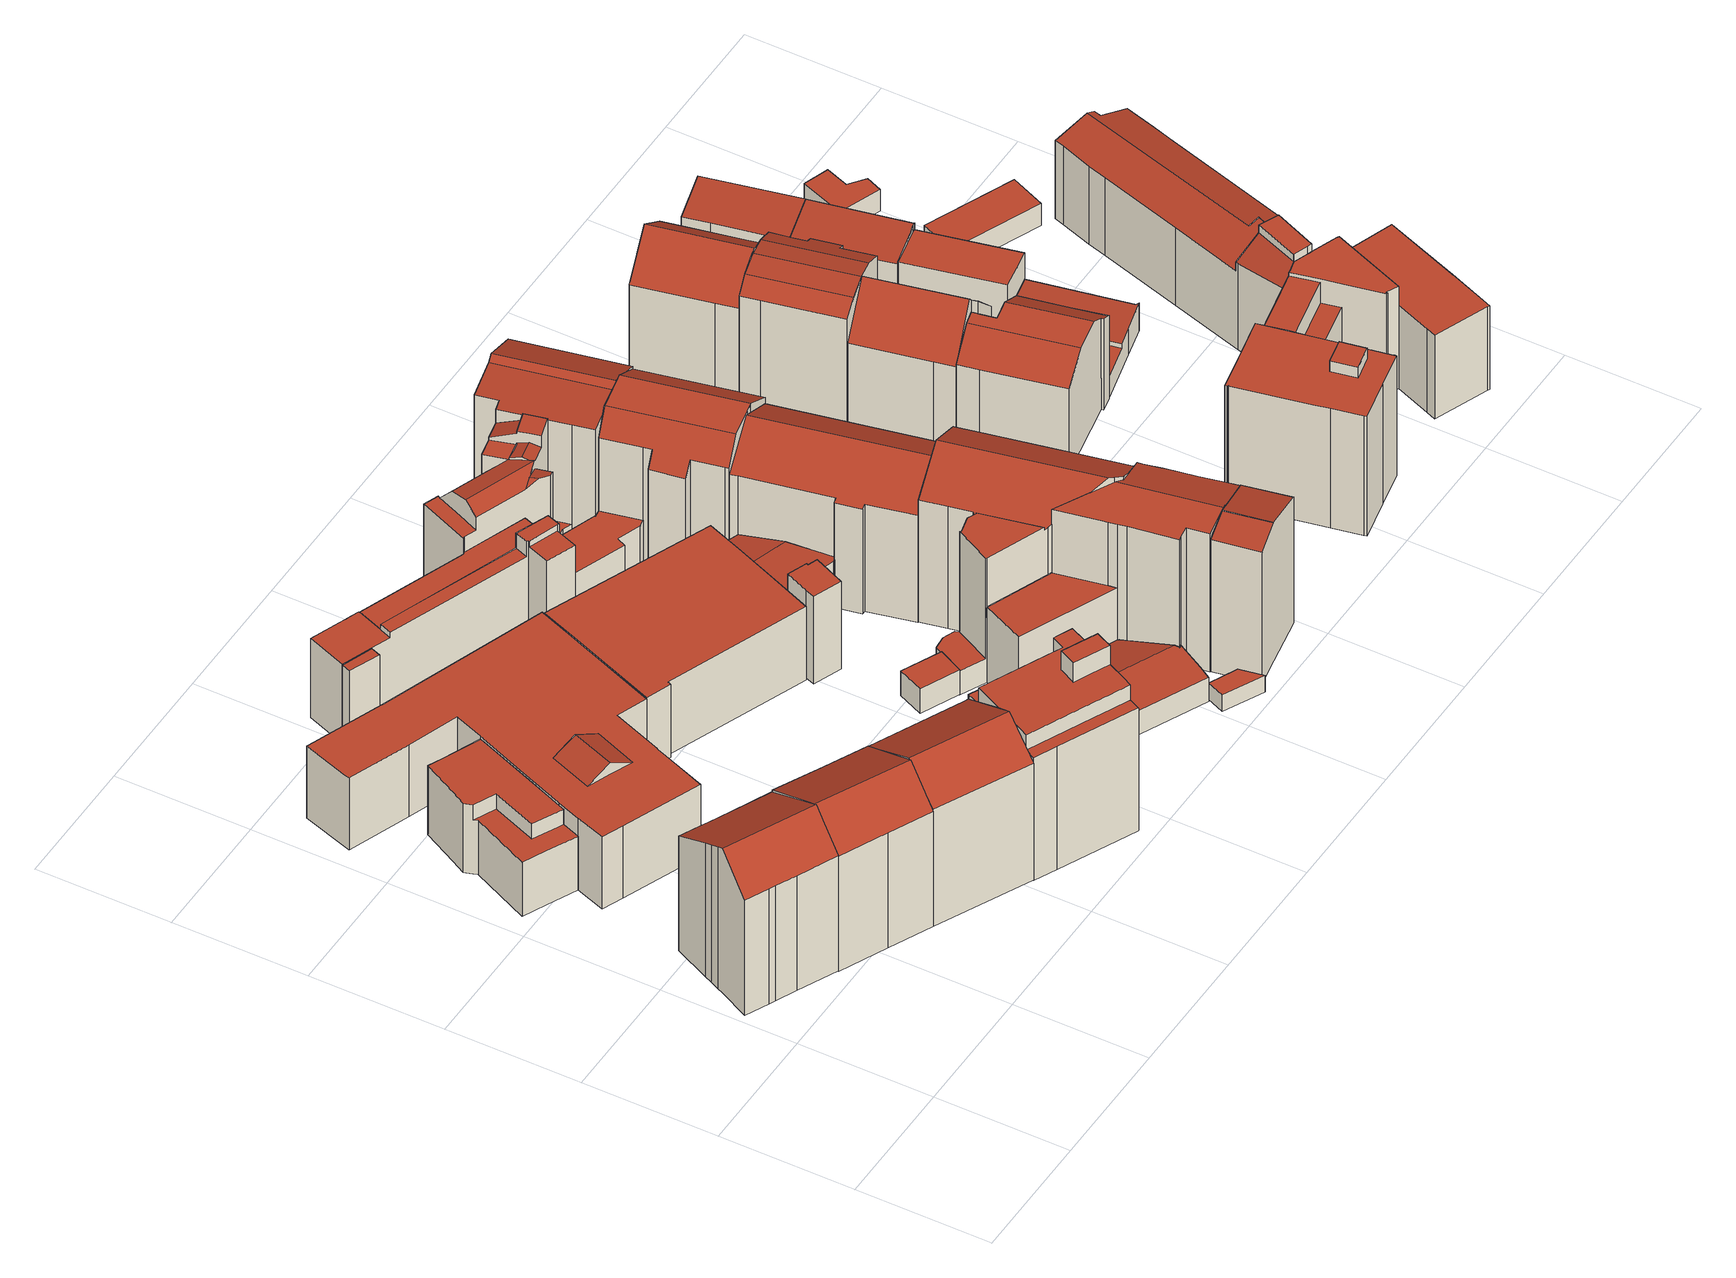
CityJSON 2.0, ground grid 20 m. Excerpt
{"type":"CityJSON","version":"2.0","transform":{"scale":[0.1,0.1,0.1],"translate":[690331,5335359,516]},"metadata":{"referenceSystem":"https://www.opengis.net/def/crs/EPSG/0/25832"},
"CityObjects":{
"building1":{"type":"Building","attributes":{"Gemeindeschluessel":"09162000","HoeheDach":"542.720","HoeheGrund":"517.740","Methode":"2000","NiedrigsteTraufeDesGebaeudes":"537.471","Geometrietyp2DReferenz":"3000","function":"31001_9998","roofType":"3100","measuredHeight":24.98},"geometry":[{"type":"MultiSurface","lod":"2","boundaries":[[[0,1,2,3]],[[4,5,6,7]],[[8,9,1,0]],[[7,6,10,11]],[[6,5,12,13,14,15,16,17,10]],[[18,12,5,4]],[[10,17,19,20,21,11]],[[22,23,14,13,12,18]],[[16,24,25,26,27,2,1,9,28,19,17]],[[29,25,24,30]],[[15,14,23,31,32,30,24,16]],[[3,2,27,33]],[[34,26,25,29]],[[35,28,9,8]],[[20,19,28,35]],[[33,27,26,34]],[[32,31,23,22,18,4,7,11,21,20,35,8,0,3,33,34,29,30]]],"semantics":{"surfaces":[{"type":"WallSurface"},{"type":"RoofSurface"},{"type":"GroundSurface"}],"values":[0,0,0,0,1,0,0,0,1,0,0,0,0,0,0,0,2]}}]},
"building2":{"type":"Building","attributes":{"Gemeindeschluessel":"09162000","HoeheDach":"529.410","HoeheGrund":"517.500","Methode":"2000","NiedrigsteTraufeDesGebaeudes":"526.780","Geometrietyp2DReferenz":"3000","function":"31001_9998","roofType":"1000","measuredHeight":11.91,"storeysAboveGround":4},"geometry":[{"type":"MultiSurface","lod":"2","boundaries":[[[36,37,38,39,40,41,42,43]],[[44,45,46,47,48,49]],[[50,51,52,53,54,55,56,57,45,44,49,58,59]],[[38,37,60,61,62,55,54]],[[63,43,42,64]],[[62,65,66,46,45,57,56,55]],[[67,68,64,42,41,51,50,59,69]],[[70,60,37,36,43,63]],[[59,58,49,48,71,69]],[[40,52,51,41]],[[38,54,53,39]],[[39,53,52,40]],[[66,65,62,61,60,70,63,64,68,67,69,71,48,47,46]]],"semantics":{"surfaces":[{"type":"RoofSurface"},{"type":"WallSurface"},{"type":"GroundSurface"}],"values":[0,1,0,1,1,1,1,1,1,1,1,1,2]}}]},
"building3":{"type":"Building","attributes":{"Gemeindeschluessel":"09162000","HoeheDach":"542.720","HoeheGrund":"517.740","Methode":"2000","NiedrigsteTraufeDesGebaeudes":"537.465","Geometrietyp2DReferenz":"3000","function":"31001_9998","roofType":"3100","measuredHeight":24.98,"storeysAboveGround":7},"geometry":[{"type":"MultiSurface","lod":"2","boundaries":[[[72,73,74,75,13,14]],[[76,77,78,79]],[[14,13,75,80,30,81,22,23]],[[73,82,83,79,78,74]],[[84,72,14,23]],[[82,73,72,84]],[[83,82,84,23,22,81,30,76,79]],[[30,80,77,76]],[[74,78,77,80,75]]],"semantics":{"surfaces":[{"type":"RoofSurface"},{"type":"WallSurface"},{"type":"GroundSurface"}],"values":[0,1,1,1,1,1,2,1,0]}}]},
"building4":{"type":"Building","attributes":{"Gemeindeschluessel":"09162000","HoeheDach":"542.730","HoeheGrund":"517.660","Methode":"2000","NiedrigsteTraufeDesGebaeudes":"537.835","Geometrietyp2DReferenz":"3000","function":"31001_9998","roofType":"3100","measuredHeight":25.07},"geometry":[{"type":"MultiSurface","lod":"2","boundaries":[[[85,86,87,88]],[[85,89,90,91,92,86]],[[93,94,92,91]],[[89,85,88,82]],[[86,92,94,95,96,87]],[[91,90,89,82,97,79,98,93]],[[88,87,96,79,97,82]],[[98,95,94,93]],[[79,96,95,98]]],"semantics":{"surfaces":[{"type":"RoofSurface"},{"type":"WallSurface"},{"type":"GroundSurface"}],"values":[0,1,1,1,0,2,1,1,1]}}]},
"building5":{"type":"Building","attributes":{"Gemeindeschluessel":"09162000","HoeheDach":"531.760","HoeheGrund":"517.450","Methode":"2000","NiedrigsteTraufeDesGebaeudes":"529.880","Geometrietyp2DReferenz":"3000","function":"31001_9998","roofType":"1000","measuredHeight":14.31,"storeysAboveGround":3},"geometry":[{"type":"MultiSurface","lod":"2","boundaries":[[[99,100,101,102]],[[103,104,105,106]],[[107,108,100,99]],[[109,110,111,112,113,46]],[[114,115,116,60]],[[112,111,117,118]],[[117,111,110,109,119,120,121,116,115,122,123,124,125,126,127,128,129,130,101,100,108,131,132,133,134],[106,105,104,135,136,137]],[[138,123,122,139]],[[134,133,132,140,141,142]],[[143,128,127,144]],[[60,116,121,62]],[[138,145,146,125,124,123]],[[102,101,130,147]],[[148,103,106,137]],[[139,122,115,114]],[[135,104,103,148]],[[131,108,107,149,140,132]],[[121,120,119,109,46,150,151,62]],[[118,117,134,142]],[[143,152,147,130,129,128]],[[102,147,152,143,144,153,146,145,138,139,114,60,62,151,150,46,113,112,118,142,141,140,149,107,99]],[[136,135,148,137]],[[146,153,144,127,126,125]]],"semantics":{"surfaces":[{"type":"WallSurface"},{"type":"RoofSurface"},{"type":"GroundSurface"}],"values":[0,0,0,0,0,0,1,0,0,0,0,0,0,1,0,1,0,0,0,0,2,0,0]}}]},
"building6":{"type":"Building","attributes":{"Gemeindeschluessel":"09162000","HoeheDach":"531.033","HoeheGrund":"517.670","Methode":"3100","NiedrigsteTraufeDesGebaeudes":"531.033","Geometrietyp2DReferenz":"3000","function":"31001_2000","roofType":"1000","measuredHeight":13.36},"geometry":[{"type":"MultiSurface","lod":"2","boundaries":[[[154,155,156,157]],[[155,158,159,156]],[[157,156,159,160]],[[158,161,160,159]],[[161,158,155,154]],[[161,154,157,160]]],"semantics":{"surfaces":[{"type":"WallSurface"},{"type":"GroundSurface"},{"type":"RoofSurface"}],"values":[0,0,1,0,2,0]}}]},
"building7":{"type":"Building","attributes":{"Gemeindeschluessel":"09162000","HoeheDach":"544.710","HoeheGrund":"517.560","Methode":"2000","NiedrigsteTraufeDesGebaeudes":"538.600","Geometrietyp2DReferenz":"3000","function":"31001_9998","roofType":"1000","measuredHeight":27.15,"storeysAboveGround":7},"geometry":[{"type":"MultiSurface","lod":"2","boundaries":[[[162,163,164,165,166,167,168,169,170,171,172,173,174,175,176,177,178,179,92,180,181]],[[168,182,183,169]],[[92,179,178,184,185,186,187,188,189]],[[190,191,192,193,194,195,196]],[[197,198,199,200,173,172,171,201,202]],[[203,204,205,206,164,163,162,181,207]],[[167,166,208,209,182,168]],[[186,185,210,211]],[[212,207,181,180,92,189,213,214,215]],[[216,176,175,217]],[[177,176,216,218,184,178]],[[218,216,217,210,185,184]],[[219,174,173,200]],[[195,194,205,204,203,207,212]],[[192,206,193]],[[220,201,171,170,169,183]],[[209,208,202,201,220,183,182]],[[196,195,212,215]],[[206,205,194,193]],[[217,175,174,219,221,211,210]],[[199,198,197,222,223,224,191,190,196,215,214,213,189,188,187,186,211,221,219,200]],[[166,165,164,206,192,191,224,223,222,197,202,208]]],"semantics":{"surfaces":[{"type":"RoofSurface"},{"type":"WallSurface"},{"type":"GroundSurface"}],"values":[0,1,1,1,1,1,1,1,1,1,1,0,1,0,0,1,0,1,1,1,2,1]}}]},
"building8":{"type":"Building","attributes":{"Gemeindeschluessel":"09162000","HoeheDach":"521.331","HoeheGrund":"517.940","Methode":"1000","NiedrigsteTraufeDesGebaeudes":"521.331","Geometrietyp2DReferenz":"3000","function":"31001_2000","roofType":"1000","measuredHeight":3.39},"geometry":[{"type":"MultiSurface","lod":"2","boundaries":[[[225,226,227,228]],[[229,228,227,230]],[[225,231,232,226]],[[232,230,227,226]],[[225,228,229,231]],[[231,229,230,232]]],"semantics":{"surfaces":[{"type":"GroundSurface"},{"type":"WallSurface"},{"type":"RoofSurface"}],"values":[0,1,1,1,1,2]}}]},
"building9":{"type":"Building","attributes":{"Gemeindeschluessel":"09162000","HoeheDach":"530.079","HoeheGrund":"517.490","Methode":"1000","NiedrigsteTraufeDesGebaeudes":"530.079","Geometrietyp2DReferenz":"3000","function":"31001_9998","roofType":"1000","measuredHeight":12.59,"storeysAboveGround":3},"geometry":[{"type":"MultiSurface","lod":"2","boundaries":[[[233,234,235,143]],[[236,237,238,239]],[[102,240,241,242]],[[242,241,243,244]],[[235,245,246,147,247,143]],[[147,246,240,102]],[[248,249,237,236]],[[244,248,236,239,250,233,143,247,147,102,242]],[[233,250,239,238,251,234]],[[244,243,249,248]],[[234,251,238,237,249,243,241,240,246,245,235]]],"semantics":{"surfaces":[{"type":"WallSurface"},{"type":"GroundSurface"},{"type":"RoofSurface"}],"values":[0,0,0,0,0,0,0,1,0,0,2]}}]},
"building10":{"type":"Building","attributes":{"Gemeindeschluessel":"09162000","HoeheDach":"534.650","HoeheGrund":"517.550","Methode":"2000","NiedrigsteTraufeDesGebaeudes":"524.580","Geometrietyp2DReferenz":"3000","function":"31001_9998","roofType":"1000","measuredHeight":17.1,"storeysAboveGround":2},"geometry":[{"type":"MultiSurface","lod":"2","boundaries":[[[252,253,254,255,256,257,258,259,260,261,262,263,264,265,266,267,268,269,270,271,272,273,274,275,276]],[[277,278,279,280,260,259,258]],[[274,281,282,275]],[[269,283,284,270]],[[285,286,287,288,289,290,291]],[[280,279,292,291,290,293,294]],[[295,296,278,277]],[[264,297,298,265]],[[299,300,301,302,282,281,303,287,286,285]],[[257,295,277,258]],[[269,268,304,283]],[[305,306,307,283,307,308]],[[275,282,302,276]],[[262,261,260,280,294,309,305,308,310,263]],[[309,311,306,305]],[[266,312,313,267]],[[314,289,288,315,284,283,307]],[[309,294,293,311]],[[311,293,290,289,314,307,306]],[[288,287,303,273,272,271,315]],[[296,292,279,278]],[[310,308,307,283,304,313,312,298,297]],[[267,313,304,268]],[[257,256,292,296,295]],[[276,302,301,252]],[[252,301,300,253]],[[263,310,297,264]],[[270,284,315,271]],[[273,303,281,274]],[[253,300,299,254]],[[265,298,312,266]],[[255,254,299,285,291,292,256]]],"semantics":{"surfaces":[{"type":"GroundSurface"},{"type":"WallSurface"},{"type":"RoofSurface"}],"values":[0,1,1,1,1,2,2,1,2,1,1,1,1,1,2,1,2,1,1,1,1,2,1,1,1,1,1,1,1,1,1,1]}}]},
"building11":{"type":"Building","attributes":{"Gemeindeschluessel":"09162000","HoeheDach":"522.049","HoeheGrund":"517.797","Methode":"2000","NiedrigsteTraufeDesGebaeudes":"522.049","Geometrietyp2DReferenz":"3000","function":"31001_2463","roofType":"1000","measuredHeight":4.25,"storeysAboveGround":1},"geometry":[{"type":"MultiSurface","lod":"2","boundaries":[[[316,317,318,319]],[[320,321,317,316]],[[322,323,321,320]],[[321,323,318,317]],[[316,319,322,320]],[[319,318,323,322]]],"semantics":{"surfaces":[{"type":"WallSurface"},{"type":"RoofSurface"},{"type":"GroundSurface"}],"values":[0,0,0,1,2,0]}}]},
"building12":{"type":"Building","attributes":{"Gemeindeschluessel":"09162000","HoeheDach":"523.202","HoeheGrund":"517.670","Methode":"1000","NiedrigsteTraufeDesGebaeudes":"521.723","Geometrietyp2DReferenz":"3000","function":"31001_2000","roofType":"3100","measuredHeight":5.53},"geometry":[{"type":"MultiSurface","lod":"2","boundaries":[[[324,325,326,327]],[[328,329,330,331]],[[332,333,334,335,336,337]],[[327,326,329,328]],[[325,324,338,339,340,341]],[[342,343,344,345]],[[346,347,348,349,335,334]],[[331,330,343,342]],[[339,350,348,347,351,340]],[[341,340,351,347,346,334,333]],[[345,344,332,337]],[[328,331,342,345,337,336,335,349,348,350,339,338,324,327]],[[343,330,329,326,325,341,333,332,344]]],"semantics":{"surfaces":[{"type":"WallSurface"},{"type":"RoofSurface"},{"type":"GroundSurface"}],"values":[0,0,0,0,0,0,0,0,0,1,0,2,1]}}]},
"building13":{"type":"Building","attributes":{"Gemeindeschluessel":"09162000","HoeheDach":"532.864","HoeheGrund":"517.820","Methode":"2000","NiedrigsteTraufeDesGebaeudes":"521.980","Geometrietyp2DReferenz":"3000","function":"31001_2000","roofType":"1000","measuredHeight":15.04,"storeysAboveGround":3},"geometry":[{"type":"MultiSurface","lod":"2","boundaries":[[[352,353,354,355]],[[356,357,358,359]],[[360,361,362,363]],[[359,358,353,352]],[[356,364,365,366,363,362,357]],[[353,358,357,362,361,367,354]],[[355,354,367,368]],[[367,361,360,369,370,371,368]],[[370,369,366,365]],[[352,355,368,371,370,365,364,356,359]],[[363,366,369,360]]],"semantics":{"surfaces":[{"type":"WallSurface"},{"type":"RoofSurface"},{"type":"GroundSurface"}],"values":[0,0,0,0,0,1,0,0,0,2,1]}}]},
"building14":{"type":"Building","attributes":{"Gemeindeschluessel":"09162000","HoeheDach":"530.707","HoeheGrund":"517.820","Methode":"1000","NiedrigsteTraufeDesGebaeudes":"530.707","Geometrietyp2DReferenz":"3000","function":"31001_9998","roofType":"1000","measuredHeight":12.89,"storeysAboveGround":4},"geometry":[{"type":"MultiSurface","lod":"2","boundaries":[[[372,373,374,375]],[[376,377,378,379,375,374]],[[380,381,382,383,378,377]],[[384,385,373,372]],[[382,381,385,384]],[[385,381,380,377,376,374,373]],[[372,375,379,378,383,382,384]]],"semantics":{"surfaces":[{"type":"WallSurface"},{"type":"RoofSurface"},{"type":"GroundSurface"}],"values":[0,0,0,0,0,1,2]}}]},
"building15":{"type":"Building","attributes":{"Gemeindeschluessel":"09162000","HoeheDach":"539.574","HoeheGrund":"517.530","Methode":"2000","NiedrigsteTraufeDesGebaeudes":"522.170","Geometrietyp2DReferenz":"3000","function":"31001_9998","roofType":"2100","measuredHeight":22.04,"storeysAboveGround":5},"geometry":[{"type":"MultiSurface","lod":"2","boundaries":[[[386,387,388,389,390,391]],[[392,389,388,393,394,395,396]],[[397,398,399,400,401,402,403,404]],[[405,406,407,408]],[[409,410,391,390,411,412,413]],[[414,415,416,417,418]],[[401,400,417,416,419,420,406,405,421,422]],[[414,423,415]],[[271,424,425,270]],[[273,426,427,428,429,430,431,432,433,434,435]],[[436,272,437,273,435,438,439,409,413,424,271]],[[404,403,440]],[[270,425,396,395]],[[418,417,400,399,398]],[[441,442,430,429]],[[386,402,401,422,443]],[[440,386,397,404]],[[433,432,431,430,442,444,445,446]],[[403,402,386,440]],[[438,435,434,447,448,449]],[[439,449,448,423,410,409]],[[405,408,450,421]],[[447,446,445,444,451,419,416,415,423,448]],[[446,447,434,433]],[[423,414,452,397,386,391,410]],[[424,413,412,411,390,392,396,425]],[[452,414,418,398,397]],[[451,444,442,441,453,454,455,450,408,407]],[[386,443,387]],[[420,419,451,407,406]],[[429,428,427,426,273,437,272,436,271,270,395,394,393,456,457,455,454,453,441]],[[438,449,439]],[[388,387,443,422,421,450,455,457,456,393]],[[389,392,390]]],"semantics":{"surfaces":[{"type":"RoofSurface"},{"type":"WallSurface"},{"type":"GroundSurface"}],"values":[0,1,1,1,1,0,1,1,1,1,1,0,1,0,1,0,1,0,1,0,0,0,1,1,0,0,1,1,1,0,2,0,1,1]}}]},
"building16":{"type":"Building","attributes":{"Gemeindeschluessel":"09162000","HoeheDach":"520.916","HoeheGrund":"517.990","Methode":"1000","NiedrigsteTraufeDesGebaeudes":"520.916","Geometrietyp2DReferenz":"3000","function":"31001_2000","roofType":"1000","measuredHeight":2.93},"geometry":[{"type":"MultiSurface","lod":"2","boundaries":[[[458,459,460,461]],[[461,460,462,463]],[[463,462,464,465]],[[465,458,461,463]],[[462,460,459,464]],[[465,464,459,458]]],"semantics":{"surfaces":[{"type":"WallSurface"},{"type":"GroundSurface"},{"type":"RoofSurface"}],"values":[0,0,0,1,2,0]}}]},
"building17":{"type":"Building","attributes":{"Gemeindeschluessel":"09162000","HoeheDach":"526.460","HoeheGrund":"517.660","Methode":"2000","NiedrigsteTraufeDesGebaeudes":"525.764","Geometrietyp2DReferenz":"3000","function":"31001_9998","roofType":"3100","measuredHeight":8.8,"storeysAboveGround":2},"geometry":[{"type":"MultiSurface","lod":"2","boundaries":[[[466,467,468,469]],[[470,471,472,473,474,475,476]],[[474,477,468,467,475]],[[469,468,477,478]],[[479,472,471,480]],[[478,477,474,473,481]],[[481,473,472,479]],[[482,476,475,467,466]],[[483,470,476,482]],[[480,471,470,483]],[[482,466,469,478,481,479,480,483]]],"semantics":{"surfaces":[{"type":"WallSurface"},{"type":"RoofSurface"},{"type":"GroundSurface"}],"values":[0,1,1,0,0,0,0,0,0,0,2]}}]},
"building18":{"type":"Building","attributes":{"Gemeindeschluessel":"09162000","HoeheDach":"542.690","HoeheGrund":"517.698","Methode":"2000","NiedrigsteTraufeDesGebaeudes":"521.782","Geometrietyp2DReferenz":"3000","function":"31001_2000","roofType":"3100","measuredHeight":24.99,"storeysAboveGround":8},"geometry":[{"type":"MultiSurface","lod":"2","boundaries":[[[484,485,486,487,488,489,490,491,492,493,494,495,496,497,498,499,500,501,502,503,504]],[[487,505,506,488]],[[489,507,508,490]],[[484,509,510,485]],[[484,504,511,512,509]],[[499,513,514,500]],[[515,516,517,518,519,520,521,522]],[[492,520,519,493]],[[499,498,497,523,524,513]],[[525,526,527,508,507,506,505]],[[488,506,507,489]],[[495,528,529,496]],[[500,514,530,501]],[[523,529,528,531,532,510,509,512,524]],[[490,508,527,491]],[[503,533,511,504]],[[487,486,515,522,525,505]],[[502,534,533,503]],[[492,491,527,526,521,520]],[[531,517,516,532]],[[496,529,523,497]],[[512,511,533,534,530,514,513,524]],[[486,485,510,532,516,515]],[[493,519,518,494]],[[501,530,534,502]],[[525,522,521,526]],[[495,494,518,517,531,528]]],"semantics":{"surfaces":[{"type":"GroundSurface"},{"type":"WallSurface"},{"type":"RoofSurface"}],"values":[0,1,1,1,1,1,2,1,1,2,1,1,1,2,1,1,1,1,1,1,1,2,1,1,1,1,1]}}]},
"building19":{"type":"Building","attributes":{"Gemeindeschluessel":"09162000","HoeheDach":"541.621","HoeheGrund":"517.790","Methode":"2000","NiedrigsteTraufeDesGebaeudes":"539.476","Geometrietyp2DReferenz":"3000","function":"31001_9998","roofType":"1000","measuredHeight":23.83,"storeysAboveGround":6},"geometry":[{"type":"MultiSurface","lod":"2","boundaries":[[[384,535,536,382]],[[537,538,539,540]],[[541,542,543,544,545,546,547,548]],[[549,550,551,552,553,554,555,537,540,384,382,556,378,547,546,545,544,557,558,559,560,561]],[[557,562,563,558]],[[540,539,535,384]],[[558,563,564,559]],[[553,565,566,554]],[[567,568,569,570,571,572,573,564,563,562,543,542,541]],[[555,574,538,537]],[[575,536,535,539,538,574,566,565,568,567,541,548,576]],[[556,382,536,575,576,378]],[[544,543,562,557]],[[573,572,561,560,559,564]],[[378,576,548,547]],[[550,570,569,551]],[[553,552,551,569,568,565]],[[550,549,561,572,571,570]],[[554,566,574,555]]],"semantics":{"surfaces":[{"type":"WallSurface"},{"type":"GroundSurface"},{"type":"RoofSurface"}],"values":[0,0,0,1,0,0,0,0,2,0,2,0,0,0,0,0,0,0,0]}}]},
"building20":{"type":"Building","attributes":{"Gemeindeschluessel":"09162000","HoeheDach":"541.793","HoeheGrund":"517.850","Methode":"2000","NiedrigsteTraufeDesGebaeudes":"539.603","Geometrietyp2DReferenz":"3000","function":"31001_9998","roofType":"2100","measuredHeight":23.94,"storeysAboveGround":5},"geometry":[{"type":"MultiSurface","lod":"2","boundaries":[[[577,578,579,580]],[[579,581,582,583,584,585,580]],[[577,586,587,588,589,590,578]],[[591,592,588,587]],[[593,570,592,591]],[[578,590,581,579]],[[590,589,582,581]],[[586,577,580,585,584,593,591,587]],[[589,588,592,570,583,582]],[[584,583,570,593]]],"semantics":{"surfaces":[{"type":"WallSurface"},{"type":"RoofSurface"},{"type":"GroundSurface"}],"values":[0,0,0,0,0,1,0,2,1,0]}}]},
"building21":{"type":"Building","attributes":{"name":"Neue Münchner Schauspielschule","Gemeindeschluessel":"09162000","HoeheDach":"540.250","HoeheGrund":"517.613","Methode":"2000","NiedrigsteTraufeDesGebaeudes":"535.561","Geometrietyp2DReferenz":"3000","function":"31001_9998","roofType":"3100","measuredHeight":22.64,"storeysAboveGround":5},"geometry":[{"type":"MultiSurface","lod":"2","boundaries":[[[594,595,596,597]],[[598,599,600,601]],[[602,603,604,605]],[[606,607,594,597,608,609,610,611,598,601,602,605]],[[604,603,600,599,612,613,614,615,616]],[[601,600,603,602]],[[605,604,616,606]],[[611,612,599,598]],[[606,616,615,617,607]],[[610,613,612,611]],[[609,608,618,614,613,610]],[[607,617,595,594]],[[597,596,618,608]],[[618,596,595,617,615,614]]],"semantics":{"surfaces":[{"type":"WallSurface"},{"type":"GroundSurface"},{"type":"RoofSurface"}],"values":[0,0,0,1,2,0,0,0,0,0,0,0,0,2]}}]},
"building22":{"type":"Building","attributes":{"Gemeindeschluessel":"09162000","HoeheDach":"540.480","HoeheGrund":"517.499","Methode":"2000","NiedrigsteTraufeDesGebaeudes":"535.003","Geometrietyp2DReferenz":"3000","function":"31001_9998","roofType":"1000","measuredHeight":22.98,"storeysAboveGround":7},"geometry":[{"type":"MultiSurface","lod":"2","boundaries":[[[619,620,621,622]],[[623,275,624,625,626]],[[627,628,629,630]],[[628,627,631,276]],[[632,633,634,635,636,637,629,628,276,275,623,638,639,640]],[[634,633,641,642,643]],[[276,631,624,275]],[[639,621,620,640]],[[632,640,620,619,644]],[[635,645,646,636]],[[647,646,645,643,642,625,624,631,627,630]],[[634,643,645,635]],[[637,647,630,629]],[[642,641,644,619,622,648,626,625]],[[639,638,648,622,621]],[[632,644,641,633]],[[647,637,636,646]],[[623,626,648,638]]],"semantics":{"surfaces":[{"type":"RoofSurface"},{"type":"WallSurface"},{"type":"GroundSurface"}],"values":[0,1,1,1,2,1,1,1,1,1,0,1,1,0,1,1,1,1]}}]},
"building23":{"type":"Building","attributes":{"Gemeindeschluessel":"09162000","HoeheDach":"540.730","HoeheGrund":"517.420","Methode":"2000","NiedrigsteTraufeDesGebaeudes":"537.067","Geometrietyp2DReferenz":"3000","function":"31001_9998","roofType":"3100","measuredHeight":23.31,"storeysAboveGround":6},"geometry":[{"type":"MultiSurface","lod":"2","boundaries":[[[649,650,651,652]],[[653,626,654,655,656]],[[657,658,626,653,659,660]],[[661,662,650,649]],[[654,663,664,665,655]],[[653,656,666,651,650,662,659]],[[667,664,663,668]],[[669,670,666,656,655,665]],[[658,668,663,654,626]],[[652,651,666,670]],[[660,659,662,661]],[[669,665,664,667]],[[658,657,660,661,649,652,670,669,667,668]]],"semantics":{"surfaces":[{"type":"WallSurface"},{"type":"RoofSurface"},{"type":"GroundSurface"}],"values":[0,1,0,0,1,1,0,0,0,0,0,0,2]}}]},
"building24":{"type":"Building","attributes":{"Gemeindeschluessel":"09162000","HoeheDach":"534.860","HoeheGrund":"517.583","Methode":"2000","NiedrigsteTraufeDesGebaeudes":"531.870","Geometrietyp2DReferenz":"3000","function":"31001_9998","roofType":"9999","measuredHeight":17.28,"storeysAboveGround":6},"geometry":[{"type":"MultiSurface","lod":"2","boundaries":[[[671,672,673,674]],[[675,676,677,678,679]],[[675,679,680,681]],[[682,683,677,676]],[[681,680,684,685]],[[686,674,673,687,688,689]],[[690,691,692,693,694]],[[685,684,672,671]],[[686,689,695,696]],[[687,673,672,684,680,679,678]],[[695,689,688,693,692]],[[686,696,691,690,682,676,675,681,685,671,674]],[[688,687,678,677,683,694,693]],[[690,694,683,682]],[[696,695,692,691]]],"semantics":{"surfaces":[{"type":"WallSurface"},{"type":"RoofSurface"},{"type":"GroundSurface"}],"values":[0,0,0,0,0,0,0,0,0,1,1,2,1,0,0]}}]},
"building25":{"type":"Building","attributes":{"Gemeindeschluessel":"09162000","HoeheDach":"537.790","HoeheGrund":"517.649","Methode":"2000","NiedrigsteTraufeDesGebaeudes":"530.340","Geometrietyp2DReferenz":"3000","function":"31001_1000","roofType":"3100","measuredHeight":20.14,"storeysAboveGround":4},"geometry":[{"type":"MultiSurface","lod":"2","boundaries":[[[697,698,699,700]],[[690,701,702,703,691]],[[704,705,698,697]],[[691,703,706,707]],[[708,709,710,711,704,697,700,712,682,690,691,707]],[[710,713,714,711]],[[700,699,715,712]],[[712,715,716,682]],[[711,714,705,704]],[[706,703,702,717,718]],[[682,716,701,690]],[[702,701,716,715,699,698,705,714,713,719,717]],[[709,719,713,710]],[[708,718,717,719,709]],[[707,706,718,708]]],"semantics":{"surfaces":[{"type":"WallSurface"},{"type":"GroundSurface"},{"type":"RoofSurface"}],"values":[0,0,0,0,1,0,0,0,0,2,0,2,0,0,0]}}]},
"building26":{"type":"Building","attributes":{"Gemeindeschluessel":"09162000","HoeheDach":"537.930","HoeheGrund":"517.600","Methode":"2000","NiedrigsteTraufeDesGebaeudes":"535.080","Geometrietyp2DReferenz":"3000","function":"31001_1000","roofType":"3100","measuredHeight":20.33,"storeysAboveGround":5},"geometry":[{"type":"MultiSurface","lod":"2","boundaries":[[[720,721,722,723,724,725]],[[726,727,728,729,730,731]],[[727,726,709,732,733,734,708,735,736,737,738,739,740,741,725,724,723,728]],[[708,734,733,732,709,742,743,744,745,746]],[[747,746,745,748,749]],[[749,748,750,751,752,740,739,738,737,736]],[[741,753,720,725]],[[726,731,742,709]],[[743,742,731,730,729,722,721,720,753,752,751]],[[744,743,751,750]],[[740,752,753,741]],[[735,747,749,736]],[[745,744,750,748]],[[708,746,747,735]],[[723,722,729,728]]],"semantics":{"surfaces":[{"type":"WallSurface"},{"type":"GroundSurface"},{"type":"RoofSurface"}],"values":[0,0,1,0,2,0,0,0,2,2,0,0,2,0,0]}}]},
"building27":{"type":"Building","attributes":{"Gemeindeschluessel":"09162000","HoeheDach":"538.420","HoeheGrund":"517.520","Methode":"2000","NiedrigsteTraufeDesGebaeudes":"533.395","Geometrietyp2DReferenz":"3000","function":"31001_9998","roofType":"3100","measuredHeight":20.9,"storeysAboveGround":5},"geometry":[{"type":"MultiSurface","lod":"2","boundaries":[[[754,755,756,757]],[[757,756,758,759]],[[760,761,762,763]],[[763,762,764,765]],[[766,767,764,762,761,768]],[[756,755,766,768,758]],[[754,769,770,767,766,755]],[[765,764,767,770]],[[758,768,761,760,771,759]],[[769,754,757,759,771,760,763,765,770]]],"semantics":{"surfaces":[{"type":"WallSurface"},{"type":"RoofSurface"},{"type":"GroundSurface"}],"values":[0,0,0,0,1,1,0,0,0,2]}}]},
"building28":{"type":"Building","attributes":{"Gemeindeschluessel":"09162000","HoeheDach":"540.250","HoeheGrund":"517.760","Methode":"2000","NiedrigsteTraufeDesGebaeudes":"521.611","Geometrietyp2DReferenz":"3000","function":"31001_9998","roofType":"1000","measuredHeight":22.49,"storeysAboveGround":6},"geometry":[{"type":"MultiSurface","lod":"2","boundaries":[[[772,773,774,775]],[[776,777,778,779]],[[780,781,782,783,784,779,778,785,786,787,788,789]],[[790,791,792,793]],[[793,792,794,795]],[[796,797,798,799]],[[800,801,802,803]],[[804,805,806,807]],[[801,800,808,809,810,811,812]],[[789,788,813,814,815]],[[816,798,797,817]],[[818,819,820,821]],[[822,823,824,825]],[[795,794,773,772]],[[826,827,787,786]],[[787,827,828,813,788]],[[829,817,797,796]],[[830,831,832,833,834,784,783]],[[835,836,837,838]],[[839,840,841,842,843,844]],[[845,791,790,846,832,831]],[[799,798,816,847]],[[824,823,848,849,843,842,841,774,773,794,792,791,845,831,830,783,782,781,780,789,850,851],[796,799,847,829]],[[809,808,852,853]],[[854,855,819,818]],[[855,856,852,808,800,803,820,819]],[[853,857,854,818,821,858,804,807,859,860,834,833,832,846,790,793,795,772,775,840,839,844,861,862,822,825,863,864,815,814,865,835,838,866,867,811,810,809]],[[868,869,870,871,872,828,827,826,777,776]],[[847,816,817,829]],[[825,824,851,863]],[[858,803,802,805,804]],[[813,828,872,836,835,865,814]],[[861,844,843,849,848,862]],[[864,850,789,815]],[[862,848,823,822]],[[785,778,777,826,786]],[[866,873,874,867]],[[871,870,869,875,806,805,802,801,812,874,873,837,836,872]],[[834,860,859,875,869,868,784]],[[807,806,875,859]],[[821,820,803,858]],[[838,837,873,866]],[[853,852,856,857]],[[867,874,812,811]],[[775,774,841,840]],[[784,868,776,779]],[[863,851,850,864]],[[857,856,855,854]]],"semantics":{"surfaces":[{"type":"WallSurface"},{"type":"RoofSurface"},{"type":"GroundSurface"}],"values":[0,0,0,0,0,0,0,0,0,0,1,0,0,0,0,1,0,0,0,0,0,0,1,0,0,1,2,0,0,0,0,0,0,0,0,1,0,1,0,0,0,0,0,0,0,1,0,0]}}]},
"building29":{"type":"Building","attributes":{"Gemeindeschluessel":"09162000","HoeheDach":"521.743","HoeheGrund":"517.860","Methode":"3100","NiedrigsteTraufeDesGebaeudes":"521.743","Geometrietyp2DReferenz":"3000","function":"31001_2000","roofType":"1000","measuredHeight":3.88},"geometry":[{"type":"MultiSurface","lod":"2","boundaries":[[[876,877,878,879]],[[880,881,882,883]],[[883,882,877,876]],[[882,881,878,877]],[[880,883,876,879]],[[881,880,879,878]]],"semantics":{"surfaces":[{"type":"GroundSurface"},{"type":"RoofSurface"},{"type":"WallSurface"}],"values":[0,1,2,2,2,2]}}]},
"building30":{"type":"Building","attributes":{"Gemeindeschluessel":"09162000","HoeheDach":"521.702","HoeheGrund":"517.590","Methode":"3100","NiedrigsteTraufeDesGebaeudes":"521.702","Geometrietyp2DReferenz":"3000","function":"31001_2000","roofType":"1000","measuredHeight":4.11},"geometry":[{"type":"MultiSurface","lod":"2","boundaries":[[[884,885,886,887]],[[886,885,888,889]],[[890,889,888,891]],[[885,884,891,888]],[[887,886,889,890]],[[884,887,890,891]]],"semantics":{"surfaces":[{"type":"RoofSurface"},{"type":"WallSurface"},{"type":"GroundSurface"}],"values":[0,1,2,1,1,1]}}]},
"building31":{"type":"Building","attributes":{"Gemeindeschluessel":"09162000","HoeheDach":"522.017","HoeheGrund":"517.640","Methode":"1000","NiedrigsteTraufeDesGebaeudes":"521.471","Geometrietyp2DReferenz":"3000","function":"31001_2000","roofType":"1000","measuredHeight":4.38},"geometry":[{"type":"MultiSurface","lod":"2","boundaries":[[[892,893,894,895]],[[709,896,897,726]],[[895,894,896,709]],[[728,898,899,900]],[[726,728,900,901,892,895,709]],[[726,897,898,728]],[[900,899,902,901]],[[896,894,893,902,899,898,897]],[[901,902,893,892]]],"semantics":{"surfaces":[{"type":"WallSurface"},{"type":"GroundSurface"},{"type":"RoofSurface"}],"values":[0,0,0,0,1,0,0,2,0]}}]},
"building32":{"type":"Building","attributes":{"Gemeindeschluessel":"09162000","HoeheDach":"522.553","HoeheGrund":"517.760","Methode":"2000","NiedrigsteTraufeDesGebaeudes":"521.300","Geometrietyp2DReferenz":"3000","function":"31001_9998","roofType":"1000","measuredHeight":4.79,"storeysAboveGround":1},"geometry":[{"type":"MultiSurface","lod":"2","boundaries":[[[903,904,905,906]],[[907,908,909,910]],[[911,912,913,914,908,907]],[[915,916,913,912,917,905,904,918,919]],[[910,920,921,922,903,906,923,911,907]],[[908,914,924,909]],[[921,919,918,922]],[[922,918,904,903]],[[910,909,924,916,915,920]],[[906,905,917,923]],[[914,913,916,924]],[[923,917,912,911]],[[920,915,919,921]]],"semantics":{"surfaces":[{"type":"WallSurface"},{"type":"RoofSurface"},{"type":"GroundSurface"}],"values":[0,0,0,1,2,1,0,0,0,0,0,0,0]}}]},
"building33":{"type":"Building","attributes":{"Gemeindeschluessel":"09162000","HoeheDach":"527.003","HoeheGrund":"517.060","Methode":"1000","NiedrigsteTraufeDesGebaeudes":"527.003","Geometrietyp2DReferenz":"3000","function":"31001_1000","roofType":"1000","measuredHeight":9.94,"storeysAboveGround":2},"geometry":[{"type":"MultiSurface","lod":"2","boundaries":[[[925,926,927,928,929,930,931]],[[932,933,931,930,929,934]],[[928,935,934,929]],[[926,925,931,933,936,937]],[[937,936,933,932,934,935,938]],[[926,937,938,927]],[[927,938,935,928]]],"semantics":{"surfaces":[{"type":"GroundSurface"},{"type":"WallSurface"},{"type":"RoofSurface"}],"values":[0,1,1,1,2,1,1]}}]},
"building34":{"type":"Building","attributes":{"Gemeindeschluessel":"09162000","HoeheDach":"528.052","HoeheGrund":"517.532","Methode":"1000","NiedrigsteTraufeDesGebaeudes":"526.978","Geometrietyp2DReferenz":"3000","function":"31001_1000","roofType":"1000","measuredHeight":10.52,"storeysAboveGround":3},"geometry":[{"type":"MultiSurface","lod":"2","boundaries":[[[939,940,941,942]],[[943,944,945,946,947,938]],[[948,949,950,951,952,953]],[[945,944,943,954,939,942,952,951,950]],[[942,941,953,952]],[[954,955,940,939]],[[950,949,946,945]],[[940,955,938,947,946,949,948,953,941]],[[943,938,955,954]]],"semantics":{"surfaces":[{"type":"WallSurface"},{"type":"GroundSurface"},{"type":"RoofSurface"}],"values":[0,0,0,1,0,0,0,2,0]}}]},
"building35":{"type":"Building","attributes":{"Gemeindeschluessel":"09162000","HoeheDach":"528.092","HoeheGrund":"517.180","Methode":"1000","NiedrigsteTraufeDesGebaeudes":"526.953","Geometrietyp2DReferenz":"3000","function":"31001_9998","roofType":"1000","measuredHeight":10.91,"storeysAboveGround":3},"geometry":[{"type":"MultiSurface","lod":"2","boundaries":[[[956,957,958,959]],[[960,961,956,959]],[[961,941,953,957,956]],[[962,963,953,941]],[[953,963,958,957]],[[962,941,961,960]],[[962,960,959,958,963]]],"semantics":{"surfaces":[{"type":"WallSurface"},{"type":"RoofSurface"},{"type":"GroundSurface"}],"values":[0,0,1,0,0,0,2]}}]},
"building36":{"type":"Building","attributes":{"Gemeindeschluessel":"09162000","HoeheDach":"536.740","HoeheGrund":"517.517","Methode":"2000","NiedrigsteTraufeDesGebaeudes":"530.769","Geometrietyp2DReferenz":"3000","function":"31001_9998","roofType":"2100","measuredHeight":19.22,"storeysAboveGround":3},"geometry":[{"type":"MultiSurface","lod":"2","boundaries":[[[964,965,966,967]],[[968,969,970,971,965,964,972,973,974,975,976,977]],[[978,970,969,979]],[[980,976,975,981]],[[982,983,984,985,986]],[[987,983,982,988]],[[989,990,991,992]],[[993,994,995,996,997,998]],[[999,1000,989,992]],[[973,1001,974]],[[1002,977,976,980]],[[1003,972,964,967]],[[1004,1005,1006,1007]],[[1002,980,981,987,988,1008,1004,1007,996,995,1009,999,992,991,1003,967,966,1010,978,979,1011]],[[1004,1008,986,837,1005]],[[1012,993,998,1013,985,984]],[[968,977,1002,1011]],[[995,994,1014,1009]],[[1010,971,970,978]],[[1005,837,1013,998,997,1006]],[[1007,1006,997,996]],[[991,990,972,1003]],[[987,981,975,974,1001,1012,984,983]],[[837,986,985,1013]],[[1009,1014,1000,999]],[[988,982,986,1008]],[[979,969,968,1011]],[[965,971,1010,966]],[[1012,1001,973,972,990,989,1000,1014,994,993]]],"semantics":{"surfaces":[{"type":"WallSurface"},{"type":"RoofSurface"},{"type":"GroundSurface"}],"values":[0,1,0,0,1,0,0,0,0,0,0,0,0,2,0,0,0,0,0,1,0,0,0,0,0,0,0,0,1]}}]},
"building37":{"type":"Building","attributes":{"Gemeindeschluessel":"09162000","HoeheDach":"520.200","HoeheGrund":"516.390","Methode":"2000","NiedrigsteTraufeDesGebaeudes":"520.200","Geometrietyp2DReferenz":"3000","function":"51009_1610","roofType":"1000","measuredHeight":3.81},"geometry":[{"type":"MultiSurface","lod":"2","boundaries":[[[1015,1016,1017,1018]],[[1015,1018,1019,1020]],[[1021,1022,1017,1016]],[[1020,1021,1016,1015]],[[1019,1022,1021,1020]],[[1018,1017,1022,1019]]],"semantics":{"surfaces":[{"type":"WallSurface"},{"type":"GroundSurface"},{"type":"RoofSurface"}],"values":[0,1,2,0,0,0]}}]},
"building38":{"type":"Building","attributes":{"Gemeindeschluessel":"09162000","HoeheDach":"520.350","HoeheGrund":"516.720","Methode":"2000","NiedrigsteTraufeDesGebaeudes":"520.350","Geometrietyp2DReferenz":"3000","function":"51009_1610","roofType":"1000","measuredHeight":3.63},"geometry":[{"type":"MultiSurface","lod":"2","boundaries":[[[1023,1024,1025,1026]],[[1027,1028,1029,1030]],[[1026,1025,1031,1032]],[[1033,1034,1028,1027]],[[1032,1031,1034,1033]],[[1028,1034,1031,1025,1024,1029]],[[1030,1029,1024,1023]],[[1030,1023,1026,1032,1033,1027]]],"semantics":{"surfaces":[{"type":"WallSurface"},{"type":"RoofSurface"},{"type":"GroundSurface"}],"values":[0,0,0,0,0,1,0,2]}}]}
},
"vertices":[
[64,410,17],[64,410,215],[70,407,215],[70,407,17],[44,257,17],[44,257,215],[35,261,215],[35,261,17],[39,357,17],[39,357,247],[1,277,215],[1,277,17],[74,243,215],[132,216,215],[132,215,215],[145,244,248],[153,260,267],[23,322,267],[74,243,17],[27,331,262],[27,331,17],[23,322,17],[132,216,17],[132,215,17],[194,348,216],[136,375,216],[104,390,215],[95,395,215],[34,345,253],[136,375,17],[194,348,17],[145,244,17],[153,260,17],[95,395,17],[104,390,17],[34,345,17],
[56,599,108],[100,578,108],[110,605,108],[66,626,108],[92,693,108],[60,708,108],[62,702,108],[22,615,108],[116,785,134],[171,762,134],[171,762,15],[116,785,15],[95,795,15],[95,795,134],[57,717,134],[60,708,134],[92,693,134],[66,626,134],[110,605,134],[113,613,134],[136,671,134],[170,759,134],[67,742,134],[56,721,134],[100,578,15],[110,605,15],[113,613,15],[22,615,15],[62,702,15],[136,671,15],[170,759,15],[57,717,15],[60,708,15],[56,721,15],[56,599,15],[67,742,15],
[201,183,215],[264,153,216],[285,198,267],[153,262,267],[265,313,17],[265,313,219],[326,284,219],[326,284,17],[194,348,219],[153,262,17],[264,153,17],[285,198,17],[201,183,17],
[403,86,218],[426,135,267],[287,201,267],[264,153,219],[403,86,17],[426,135,17],[437,158,17],[437,158,254],[466,218,17],[466,218,218],[460,220,219],[326,284,218],[287,201,17],[460,220,17],
[411,810,15],[411,810,139],[409,806,139],[409,806,15],[216,649,158],[250,635,139],[216,649,139],[182,662,139],[160,899,15],[160,899,139],[171,762,139],[186,803,139],[187,805,139],[187,805,15],[186,803,15],[85,534,15],[85,534,139],[100,578,139],[112,832,139],[112,832,15],[139,680,139],[114,615,139],[113,613,139],[116,521,139],[232,475,139],[262,555,139],[263,556,139],[287,620,139],[291,631,139],[336,614,139],[381,732,139],[388,750,139],[48,942,139],[45,943,139],[22,874,139],[20,867,139],[225,570,139],[192,584,139],[158,597,139],[232,475,15],[116,521,15],[45,943,15],[22,874,15],[20,867,15],[336,614,15],[291,631,15],[262,555,15],[263,556,15],[388,750,15],[192,584,158],[48,942,15],[139,680,15],[114,615,15],[381,732,15],[287,620,15],
[183,961,150],[188,974,150],[188,974,17],[183,961,17],[234,957,150],[234,957,17],[228,942,17],[228,942,150],
[506,58,254],[530,47,254],[558,34,254],[565,48,254],[578,75,254],[550,88,254],[526,99,254],[538,124,254],[561,113,254],[589,100,254],[603,130,254],[612,150,254],[591,160,254],[585,162,254],[576,143,254],[552,154,254],[457,198,254],[442,168,254],[431,144,254],[411,102,254],[526,99,287],[538,124,287],[457,198,226],[466,218,226],[466,218,16],[457,198,16],[442,168,16],[437,158,16],[550,18,16],[551,18,16],[551,18,226],[550,18,226],[550,18,228],[436,71,228],[436,71,16],[583,87,16],[589,100,16],[603,130,16],[612,150,16],[589,100,287],[583,87,287],[506,58,228],[530,47,228],[558,34,228],[558,34,226],[411,102,228],[578,75,287],[550,88,287],[498,203,226],[498,203,16],[403,86,228],[431,144,16],[411,102,16],[403,86,16],[576,143,226],[585,162,226],[552,154,226],[591,160,16],[561,113,287],[585,162,16],[578,75,16],[565,48,16],[558,34,16],
[612,150,19],[591,160,19],[610,200,19],[633,190,19],[633,190,53],[610,200,53],[612,150,53],[591,160,53],
[373,600,15],[373,600,141],[336,614,141],[585,524,15],[585,524,141],[376,605,141],[376,605,15],[409,806,141],[656,705,141],[656,705,15],[637,654,141],[637,654,15],[337,616,141],[388,750,141],[337,616,15],[612,591,15],[612,591,141],[374,601,15],[374,601,141],
[662,811,15],[627,824,15],[621,810,15],[520,848,15],[517,849,15],[505,816,15],[462,833,15],[473,865,15],[473,866,15],[471,867,15],[262,946,15],[234,957,15],[188,974,15],[210,1033,15],[263,1013,15],[265,1012,15],[284,1005,15],[284,1004,15],[444,944,15],[447,945,15],[541,910,15],[580,895,15],[651,870,15],[660,871,15],[673,813,15],[462,833,176],[473,865,176],[473,865,186],[473,866,186],[651,870,86],[660,871,86],[284,1004,151],[444,944,151],[520,848,86],[527,868,86],[541,910,86],[541,910,151],[527,868,151],[527,868,186],[520,848,186],[517,849,186],[478,887,186],[471,867,186],[505,816,176],[517,849,176],[188,974,151],[210,1033,151],[621,810,86],[627,824,86],[662,811,86],[673,813,86],[580,895,86],[284,1005,151],[262,946,160],[269,964,160],[269,964,151],[262,946,151],[471,867,160],[234,957,151],[478,887,160],[263,1013,151],[265,1012,151],[478,887,151],[447,945,151],
[600,366,18],[600,366,60],[617,404,60],[617,404,18],[656,340,18],[656,340,60],[674,377,18],[674,377,60],
[822,114,17],[822,114,71],[826,115,71],[826,115,17],[811,78,17],[811,78,62],[803,61,58],[803,61,17],[633,190,68],[639,205,72],[665,259,58],[665,259,17],[639,205,17],[633,190,17],[821,121,17],[810,184,17],[810,184,60],[821,121,72],[638,138,17],[638,138,58],[612,150,58],[612,150,17],[739,227,58],[807,197,57],[807,197,17],[739,227,17],[808,195,17],[808,195,58],
[622,494,18],[622,494,169],[580,510,169],[580,510,18],[628,546,18],[628,546,169],[642,541,169],[642,541,18],[600,560,60],[600,560,169],[629,549,169],[629,549,60],[629,549,18],[640,582,18],[640,582,60],[585,524,169],[585,524,18],[612,591,60],[612,591,18],[600,560,18],
[665,259,18],[665,259,147],[693,322,147],[693,322,18],[748,300,147],[790,283,147],[790,283,18],[748,300,18],[791,282,147],[805,209,147],[805,209,18],[791,282,18],[807,197,18],[807,197,147],
[574,953,206],[565,987,172],[564,987,172],[497,1012,172],[495,1008,177],[486,985,206],[497,1012,177],[564,987,15],[497,1012,15],[475,1020,15],[475,1020,177],[574,952,206],[574,952,209],[575,952,209],[603,958,209],[603,958,206],[575,952,206],[575,952,62],[574,952,62],[603,958,225],[603,958,229],[629,964,236],[629,964,225],[466,938,199],[475,959,212],[486,985,177],[475,959,177],[466,938,177],[581,926,211],[583,920,209],[611,926,209],[607,942,214],[579,936,214],[611,926,229],[607,942,229],[593,993,210],[593,993,206],[583,920,212],[447,945,177],[444,944,177],[589,897,15],[617,903,15],[623,905,15],[630,906,15],[630,906,62],[623,905,62],[617,903,62],[589,897,62],[589,897,198],[580,895,200],[466,938,15],[563,902,15],[563,902,205],[541,910,199],[574,953,62],[644,901,15],[644,901,62],[565,987,206],[637,932,62],[611,926,62],[583,920,62],[583,920,198],[560,914,205],[559,914,205],[621,999,210],[637,932,236],[579,936,209],[637,932,15],[629,964,15],[621,999,15],[565,987,15],[593,993,15],
[803,61,20],[803,61,49],[844,42,49],[844,42,20],[851,6,49],[851,6,20],[792,35,49],[792,35,20],
[637,654,17],[637,654,104],[656,705,98],[656,705,17],[640,582,98],[716,559,98],[719,560,98],[724,561,98],[711,627,105],[635,650,105],[612,591,98],[698,689,99],[698,689,17],[719,560,17],[716,559,17],[724,561,17],[612,591,17],[640,582,17],
[790,283,17],[785,285,17],[693,322,17],[656,340,17],[674,377,17],[679,388,17],[699,390,17],[717,383,17],[720,375,17],[746,381,17],[760,375,17],[763,383,17],[756,415,17],[748,454,17],[818,469,17],[888,484,17],[897,445,17],[918,344,17],[939,244,17],[888,234,17],[874,240,17],[656,340,58],[674,377,58],[679,388,58],[699,390,58],[790,283,230],[785,285,228],[874,240,264],[867,244,267],[888,484,228],[897,445,228],[693,322,231],[779,288,231],[760,376,231],[760,375,231],[746,381,231],[720,375,231],[719,377,231],[692,323,231],[748,454,227],[819,469,267],[692,323,58],[719,377,58],[717,383,58],[763,383,227],[756,415,227],[918,344,228],[760,376,225],[779,288,225],[888,234,257],[939,244,228],
[807,197,256],[805,209,256],[822,114,18],[822,114,256],[810,184,256],[810,184,18],[875,240,256],[887,234,253],[888,234,253],[888,234,18],[887,234,18],[875,240,18],[874,240,18],[874,240,256],[967,109,18],[910,97,18],[908,97,18],[902,96,18],[851,86,18],[845,118,18],[826,115,18],[803,217,18],[939,244,18],[940,237,18],[946,211,18],[956,165,18],[968,109,18],[939,244,236],[940,237,236],[946,211,236],[851,86,256],[845,118,256],[877,232,256],[902,96,256],[908,97,255],[910,97,254],[967,109,235],[968,109,235],[956,165,235],[826,115,256],[803,217,256],[790,283,256],
[863,17,19],[863,17,246],[851,86,246],[851,86,19],[895,94,257],[895,94,258],[908,97,254],[908,97,19],[895,94,19],[908,26,19],[982,40,19],[982,40,236],[908,26,258],[908,26,257],[968,109,19],[968,109,236],[910,97,19],
[780,718,16],[780,718,231],[836,729,196],[836,729,16],[726,523,16],[726,523,196],[719,560,196],[719,560,16],[724,561,16],[724,561,200],[698,689,200],[698,689,16],[695,700,16],[766,715,16],[888,484,16],[818,469,16],[748,454,16],[732,523,16],[732,523,200],[748,454,200],[815,468,242],[762,715,242],[695,700,200],[766,715,240],[888,484,196],
[781,718,245],[836,729,207],[798,901,207],[744,889,245],[729,886,15],[660,871,212],[685,877,245],[729,886,245],[675,801,212],[675,801,15],[659,798,15],[659,798,192],[673,813,212],[780,718,15],[766,715,15],[695,700,15],[694,706,15],[684,751,15],[669,749,15],[743,889,15],[798,901,15],[836,729,15],[766,715,245],[723,706,245],[695,700,210],[780,718,245],[694,706,210],[684,751,210],[669,749,190],[743,889,245],
[621,999,14],[621,999,233],[636,1003,235],[636,1003,14],[721,884,240],[731,887,247],[696,1049,247],[686,1047,240],[660,871,14],[729,886,14],[651,870,233],[651,870,14],[644,901,14],[644,901,233],[743,889,241],[798,901,211],[764,1063,211],[629,1035,235],[798,901,14],[743,889,14],[764,1063,14],[629,1035,14],
[1209,449,16],[1209,449,173],[1208,452,173],[1208,452,16],[1205,574,16],[1128,558,16],[1128,558,189],[1159,565,189],[1205,574,159],[1219,504,159],[1219,504,16],[1123,583,16],[1123,583,189],[1230,453,160],[1230,453,16],[1087,429,16],[1184,448,189],[1133,438,189],[1087,429,159],[1121,592,16],[1055,576,16],[1055,576,159],[1101,587,189],[1121,592,189],[1061,545,159],[1061,545,16],
[1164,697,16],[1164,697,143],[1156,695,153],[1156,695,16],[1121,592,210],[1114,590,218],[1055,576,155],[1161,710,16],[1161,710,144],[1049,605,155],[1049,605,16],[1024,717,16],[1146,744,16],[1149,727,16],[1153,708,16],[1177,595,16],[1149,727,152],[1153,708,152],[1177,595,153],[1123,583,211],[1083,730,218],[1024,717,156],[1146,744,152],
[1126,834,196],[1129,835,195],[1137,836,191],[1137,836,16],[1129,835,16],[1126,834,16],[1135,792,16],[1138,792,16],[1146,794,16],[1146,794,191],[1138,792,195],[1135,792,196],[1114,737,16],[1081,729,16],[1048,722,16],[1000,831,16],[994,858,16],[1017,863,16],[1050,871,16],[1083,878,16],[1116,885,16],[1121,856,16],[1146,744,196],[1114,737,213],[1081,729,219],[1048,722,213],[1024,717,196],[1000,831,196],[1017,863,213],[994,858,196],[1050,871,219],[1083,878,213],[1116,885,196],[1121,856,196],
[994,858,15],[994,858,174],[987,889,174],[987,889,15],[963,1001,174],[963,1001,15],[1085,1027,15],[1085,1027,174],[1094,988,174],[1094,988,15],[1109,915,174],[1109,915,15],[1055,871,224],[1116,885,175],[1024,1014,224],[1055,871,15],[1116,885,15],[1024,1014,15],
[1232,54,18],[1232,54,224],[1170,41,224],[1170,41,18],[1397,209,56],[1397,209,153],[1264,182,153],[1264,182,56],[1259,210,224],[1262,192,224],[1264,182,224],[1276,122,224],[1276,122,56],[1262,192,153],[1259,210,153],[1259,210,188],[1250,251,188],[1250,251,224],[1286,70,18],[1286,70,224],[1287,68,224],[1287,68,18],[1287,65,224],[1287,65,18],[1257,132,224],[1257,132,242],[1264,95,242],[1264,95,224],[1472,256,162],[1472,256,194],[1429,144,194],[1429,144,162],[1412,152,18],[1412,152,194],[1411,152,194],[1411,152,18],[1555,227,162],[1555,227,18],[1472,256,18],[1470,257,18],[1470,257,194],[1373,276,188],[1373,276,18],[1250,251,18],[1227,87,242],[1219,124,242],[1402,76,18],[1402,76,162],[1408,90,162],[1408,90,18],[1133,222,18],[1133,222,224],[1131,223,224],[1131,223,18],[1391,237,153],[1391,237,188],[1382,278,188],[1219,124,224],[1277,119,224],[1280,102,224],[1280,102,18],[1277,119,18],[1276,122,18],[1386,278,18],[1386,278,194],[1402,282,194],[1402,282,18],[1163,74,18],[1169,45,18],[1169,45,224],[1163,74,224],[1160,88,224],[1160,88,18],[1281,98,224],[1281,98,18],[1227,87,224],[1132,222,224],[1155,111,224],[1194,239,224],[1130,226,224],[1512,113,162],[1512,113,18],[1482,45,18],[1482,45,162],[1485,43,162],[1485,43,18],[1429,144,18],[1411,150,18],[1409,150,18],[1155,111,18],[1132,222,18],[1130,226,18],[1194,239,18],[1382,278,18],[1424,274,18],[1430,272,18],[1409,150,56],[1409,150,194],[1397,209,194],[1391,237,194],[1382,278,194],[1424,274,194],[1430,272,194],[1411,150,194],
[1146,744,19],[1216,759,19],[1221,742,19],[1149,727,19],[1149,727,57],[1221,742,57],[1216,759,57],[1146,744,57],
[1085,1027,57],[1094,988,57],[1121,994,57],[1113,1033,57],[1094,988,16],[1121,994,16],[1113,1033,16],[1085,1027,16],
[1226,761,16],[1226,761,60],[1216,759,60],[1216,759,16],[1146,744,60],[1135,792,55],[1146,794,55],[1149,782,56],[1149,782,16],[1218,796,16],[1218,796,56],
[1325,631,18],[1325,631,65],[1354,485,65],[1354,485,18],[1230,453,18],[1230,453,53],[1219,504,53],[1219,504,18],[1312,472,18],[1312,472,62],[1286,466,60],[1286,466,53],[1278,514,60],[1276,514,60],[1358,483,66],[1262,620,60],[1256,620,60],[1278,514,18],[1256,620,18],[1262,620,18],[1358,483,18],[1276,514,53],
[1295,626,11],[1262,620,11],[1230,762,11],[1288,774,11],[1293,774,11],[1325,632,11],[1325,631,11],[1325,632,110],[1325,631,110],[1293,774,110],[1288,774,110],[1295,626,110],[1262,620,110],[1230,762,110],
[1218,796,15],[1218,796,110],[1196,902,110],[1196,902,15],[1230,762,15],[1278,771,15],[1288,774,15],[1288,774,120],[1278,771,118],[1293,775,121],[1293,774,121],[1293,774,15],[1293,775,15],[1263,916,15],[1263,916,121],[1226,761,15],[1226,761,110],
[1166,1042,110],[1232,1056,121],[1232,1056,12],[1166,1042,12],[1174,1004,12],[1174,1004,110],[1196,902,12],[1263,916,12],
[1548,658,163],[1545,647,164],[1545,647,15],[1548,658,15],[1564,551,148],[1567,560,148],[1575,587,148],[1588,633,148],[1537,662,168],[1456,379,168],[1471,373,162],[1472,374,162],[1508,360,148],[1534,448,148],[1575,587,15],[1567,560,15],[1508,360,15],[1472,374,15],[1424,274,207],[1430,272,207],[1456,335,207],[1427,348,207],[1402,282,207],[1430,272,15],[1424,274,15],[1485,667,150],[1489,681,150],[1489,681,15],[1485,667,15],[1394,362,148],[1425,468,148],[1425,468,15],[1393,359,15],[1393,359,163],[1394,362,163],[1469,621,15],[1469,621,149],[1471,373,174],[1534,448,15],[1537,662,15],[1386,278,15],[1386,278,182],[1373,276,172],[1373,276,15],[1402,282,15],[1461,592,15],[1588,633,15],[1564,551,15],[1456,335,172],[1427,348,194],[1461,592,149],
[1348,752,4],[1348,752,42],[1370,804,42],[1370,804,4],[1501,748,4],[1479,696,4],[1479,696,42],[1501,748,42],
[1360,974,7],[1360,974,44],[1397,961,44],[1397,961,7],[1398,885,7],[1398,885,44],[1336,908,44],[1336,908,7],[1385,927,44],[1385,927,7],[1408,909,7],[1408,909,44]
]}
